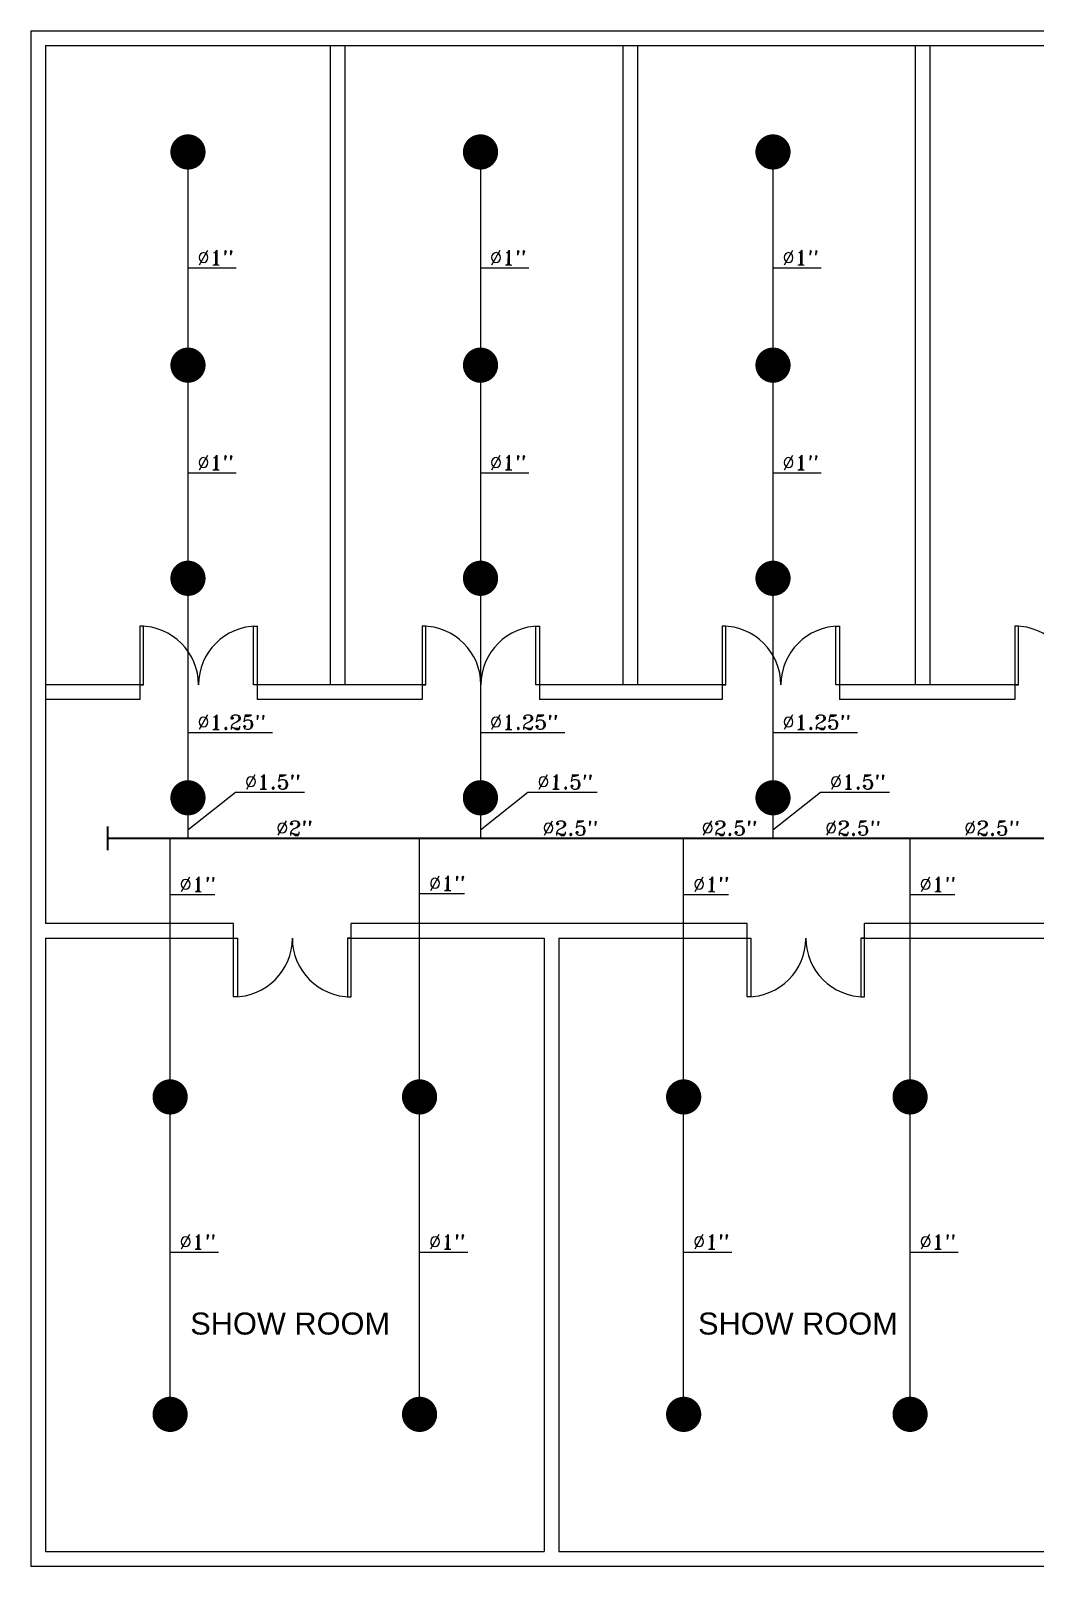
# Model space of a CAD drawing. Header units: millimetres. Extents: x -3973702 to -1592236, y 74982 to 569678.
# Drawn here: x -1734761 to -1721066, y 244073 to 264996 of the extents above; entities that cross this region are included whole.
import ezdxf

# ---------------------------------------------------------------- set-up
doc = ezdxf.new("R2010")
doc.units = ezdxf.units.MM
doc.header["$LTSCALE"] = 1000
doc.header["$MEASUREMENT"] = 0
doc.layers.get('0').update_dxf_attribs({"color": 9})
for name, color, linetype in [('A-DIM-TEXT', 9, 'Continuous'), ('A-door', 9, 'Continuous'), ('A-WALL', 9, 'Continuous'), ('A-WINDOW', 9, 'Continuous'), ('FF-PR', 1, 'Continuous'), ('FF-SYMBOL', 11, 'Continuous'), ('FIRE FIGHTING', 1, 'Continuous'), ('TXT_fire', 2, 'Continuous'), ('wall 1', 9, 'Continuous')]:
    doc.layers.add(name, color=color, linetype=linetype)
doc.styles.add('ARIAL', font='arial.ttf')
doc.styles.add('MOHAMED', font='romant.shx', dxfattribs={"width": 0.9})

# ---------------------------------------------------------------- blocks, each defined once
blk = doc.blocks.new('SP-P')
at = {"layer": 'FF-SYMBOL', "const_width": 0.16}
blk.add_lwpolyline([(-0.08, 0, 1), (0.08, 0, 1)], format="xyb", close=True, dxfattribs=at)
blk = doc.blocks.new('A$C440B3191')
at = {"layer": 'FF-PR', "ltscale": 15, "xscale": -1499.999999964496, "yscale": 1499.999999964581, "zscale": 1499.9999999646, "rotation": 191.5660011830454}
blk.add_blockref('SP-P', (0, 2), dxfattribs=at)

msp = doc.modelspace()

# ---------------------------------------------------------------- linework, layer by layer
at = {"layer": 'A-door'}
for p, q in [((-1730673, 256083), (-1730673, 264796)), ((-1730473, 256083), (-1730473, 264796)), ((-1726686, 256083), (-1726686, 264796)), ((-1726486, 256083), (-1726486, 264796)), ((-1722698, 256083), (-1722698, 264796)), ((-1722498, 256083), (-1722498, 264796)), ((-1733223, 256083), (-1734561, 256083)), ((-1733273, 256083), (-1733273, 255883)), ((-1732473, 256086), (-1732473, 256086)), ((-1729423, 256083), (-1731723, 256083)), ((-1731673, 256083), (-1731673, 255883)), ((-1729373, 256083), (-1730473, 256083)), ((-1729423, 256083), (-1729423, 255883)), ((-1728623, 256086), (-1728623, 256086)), ((-1725334, 256083), (-1727873, 256083)), ((-1727823, 256083), (-1727823, 255883)), ((-1725284, 256083), (-1726486, 256083)), ((-1725334, 256083), (-1725334, 255883)), ((-1724534, 256086), (-1724534, 256086)), ((-1722698, 256083), (-1723784, 256083)), ((-1721295, 256083), (-1723734, 256083)), ((-1723734, 256083), (-1723734, 255883)), ((-1721345, 256083), (-1721345, 255883)), ((-1733273, 255883), (-1734561, 255883)), ((-1729423, 255883), (-1731673, 255883)), ((-1725334, 255883), (-1727823, 255883)), ((-1721345, 255883), (-1723734, 255883))]:
    msp.add_line(p, q, dxfattribs=at)
for points in [[(-1733273, 256083), (-1733223, 256083), (-1733223, 256883), (-1733273, 256883)], [(-1731673, 256083), (-1731723, 256083), (-1731723, 256883), (-1731673, 256883)], [(-1729423, 256083), (-1729373, 256083), (-1729373, 256883), (-1729423, 256883)], [(-1727823, 256083), (-1727873, 256083), (-1727873, 256883), (-1727823, 256883)], [(-1725334, 256083), (-1725284, 256083), (-1725284, 256883), (-1725334, 256883)], [(-1723734, 256083), (-1723784, 256083), (-1723784, 256883), (-1723734, 256883)], [(-1721345, 256083), (-1721295, 256083), (-1721295, 256883), (-1721345, 256883)], [(-1731994, 252631), (-1731944, 252631), (-1731944, 251831), (-1731994, 251831)], [(-1730394, 252631), (-1730444, 252631), (-1730444, 251831), (-1730394, 251831)], [(-1724994, 252631), (-1724944, 252631), (-1724944, 251831), (-1724994, 251831)], [(-1723394, 252631), (-1723444, 252631), (-1723444, 251831), (-1723394, 251831)]]:
    msp.add_lwpolyline(points, close=True, dxfattribs=at)
for centre, start, end in [((-1733273, 256083), 0, 90), ((-1731673, 256083), 90, 180), ((-1729423, 256083), 0, 90), ((-1727823, 256083), 90, 180), ((-1725334, 256083), 0, 90), ((-1723734, 256083), 90, 180), ((-1721345, 256083), 0, 90), ((-1731994, 252631), 270, 0), ((-1730394, 252631), 180, 270), ((-1724994, 252631), 270, 359.8395), ((-1723394, 252631), 180, 270)]:
    msp.add_arc(centre, 800, start, end, dxfattribs=at)
at = {"layer": 'A-WALL'}
for p, q in [((-1734761, 264996), (-1706961, 264996)), ((-1734761, 264996), (-1734761, 244073)), ((-1734561, 264796), (-1707161, 264796)), ((-1734561, 264796), (-1734561, 252831)), ((-1731994, 252631), (-1731994, 252831)), ((-1730394, 252631), (-1730394, 252831)), ((-1724994, 252631), (-1724994, 252831)), ((-1723394, 252631), (-1723394, 252831)), ((-1734561, 252631), (-1731944, 252631)), ((-1734561, 252631), (-1734561, 244273)), ((-1730444, 252631), (-1727761, 252631)), ((-1727761, 252631), (-1727761, 244273)), ((-1727561, 252631), (-1727561, 244273)), ((-1727561, 252631), (-1724944, 252631)), ((-1723444, 252631), (-1720761, 252631))]:
    msp.add_line(p, q, dxfattribs=at)
at = {"layer": 'A-WINDOW'}
for p, q in [((-1734561, 244273), (-1727761, 244273)), ((-1727561, 244273), (-1720761, 244273)), ((-1734761, 244073), (-1706961, 244073))]:
    msp.add_line(p, q, dxfattribs=at)
at = {"layer": 'FIRE FIGHTING'}
for p, q in [((-1732617, 263342), (-1732617, 253989)), ((-1728630, 263344), (-1728630, 253991)), ((-1724642, 263344), (-1724642, 253991)), ((-1732617, 254109), (-1731970, 254621)), ((-1731970, 254621), (-1731028, 254621)), ((-1728630, 254109), (-1727983, 254621)), ((-1727983, 254621), (-1727041, 254621)), ((-1724642, 254109), (-1723996, 254621)), ((-1723996, 254621), (-1723053, 254621)), ((-1732861, 246093), (-1732861, 253991)), ((-1729461, 246093), (-1729461, 253991)), ((-1725861, 246093), (-1725861, 253991)), ((-1722774, 246093), (-1722774, 253991))]:
    msp.add_line(p, q, dxfattribs=at)
at = {"layer": 'FIRE FIGHTING', "color": 6, "const_width": 30}
for points in [[(-1733712, 254156), (-1733712, 253826)], [(-1712178, 253991), (-1733712, 253991)]]:
    msp.add_lwpolyline(points, dxfattribs=at)
at = {"layer": 'TXT_fire'}
for p, q in [((-1732617, 261764), (-1731958, 261764)), ((-1728630, 261764), (-1727971, 261764)), ((-1724642, 261764), (-1723984, 261764)), ((-1732617, 258971), (-1731958, 258971)), ((-1728630, 258971), (-1727971, 258971)), ((-1724642, 258971), (-1723984, 258971)), ((-1732617, 255436), (-1731465, 255436)), ((-1728630, 255436), (-1727478, 255436)), ((-1724642, 255436), (-1723491, 255436)), ((-1732861, 253225), (-1732249, 253225)), ((-1729461, 253239), (-1728849, 253239)), ((-1725861, 253225), (-1725249, 253225)), ((-1722774, 253225), (-1722162, 253225)), ((-1732861, 248355), (-1732203, 248355)), ((-1729461, 248355), (-1728803, 248355)), ((-1725861, 248355), (-1725203, 248355)), ((-1722774, 248355), (-1722116, 248355))]:
    msp.add_line(p, q, dxfattribs=at)
at = {"layer": 'wall 1'}
for p, q in [((-1731994, 252831), (-1734561, 252831)), ((-1724994, 252831), (-1730394, 252831)), ((-1717994, 252831), (-1723394, 252831)), ((-1731194, 252629), (-1731194, 252629)), ((-1724194, 252629), (-1724194, 252629))]:
    msp.add_line(p, q, dxfattribs=at)

# ---------------------------------------------------------------- block references
for p in [(-1732617, 263342), (-1728629, 263342), (-1724642, 263342), (-1732617, 260437), (-1728629, 260437), (-1724642, 260437), (-1732617, 257533), (-1728629, 257533), (-1724642, 257533), (-1732617, 254542), (-1728630, 254542), (-1724642, 254542), (-1732860, 250466), (-1729460, 250466), (-1725860, 250466), (-1722773, 250466), (-1732860, 246141), (-1729460, 246141), (-1725860, 246141), (-1722773, 246141)]:
    msp.add_blockref('A$C440B3191', p)

# ---------------------------------------------------------------- texts
at = {"layer": 'A-DIM-TEXT', "color": 4, "char_height": 300, "width": 6769.17, "attachment_point": 5, "style": 'ARIAL'}
for insert in [(-1731224, 247378), (-1724302, 247378)]:
    msp.add_mtext('SHOW ROOM', dxfattribs=dict(at, insert=insert))
at = {"layer": 'TXT_fire', "style": 'MOHAMED', "width": 1}
for s, p in [('%%C1"', (-1732491, 261806)), ('%%C1"', (-1728504, 261806)), ('%%C1"', (-1724516, 261806)), ('%%C1"', (-1732491, 259013)), ('%%C1"', (-1728504, 259013)), ('%%C1"', (-1724516, 259013)), ('%%C1.25"', (-1732491, 255478)), ('%%C1.25"', (-1728504, 255478)), ('%%C1.25"', (-1724516, 255478)), ('%%C1.5"', (-1731845, 254663)), ('%%C1.5"', (-1727858, 254663)), ('%%C1.5"', (-1723870, 254663)), ('%%C2"', (-1731417, 254033)), ('%%C2.5"', (-1727789, 254033)), ('%%C2.5"', (-1725619, 254033)), ('%%C2.5"', (-1723936, 254033)), ('%%C2.5"', (-1722041, 254033)), ('%%C1"', (-1732735, 253267)), ('%%C1"', (-1729335, 253281)), ('%%C1"', (-1725735, 253267)), ('%%C1"', (-1722648, 253267)), ('%%C1"', (-1732735, 248397)), ('%%C1"', (-1729335, 248397)), ('%%C1"', (-1725735, 248397)), ('%%C1"', (-1722648, 248397))]:
    msp.add_text(s, height=200, rotation=359.5741, dxfattribs=at).set_placement(p)

doc.saveas('drawing.dxf')
